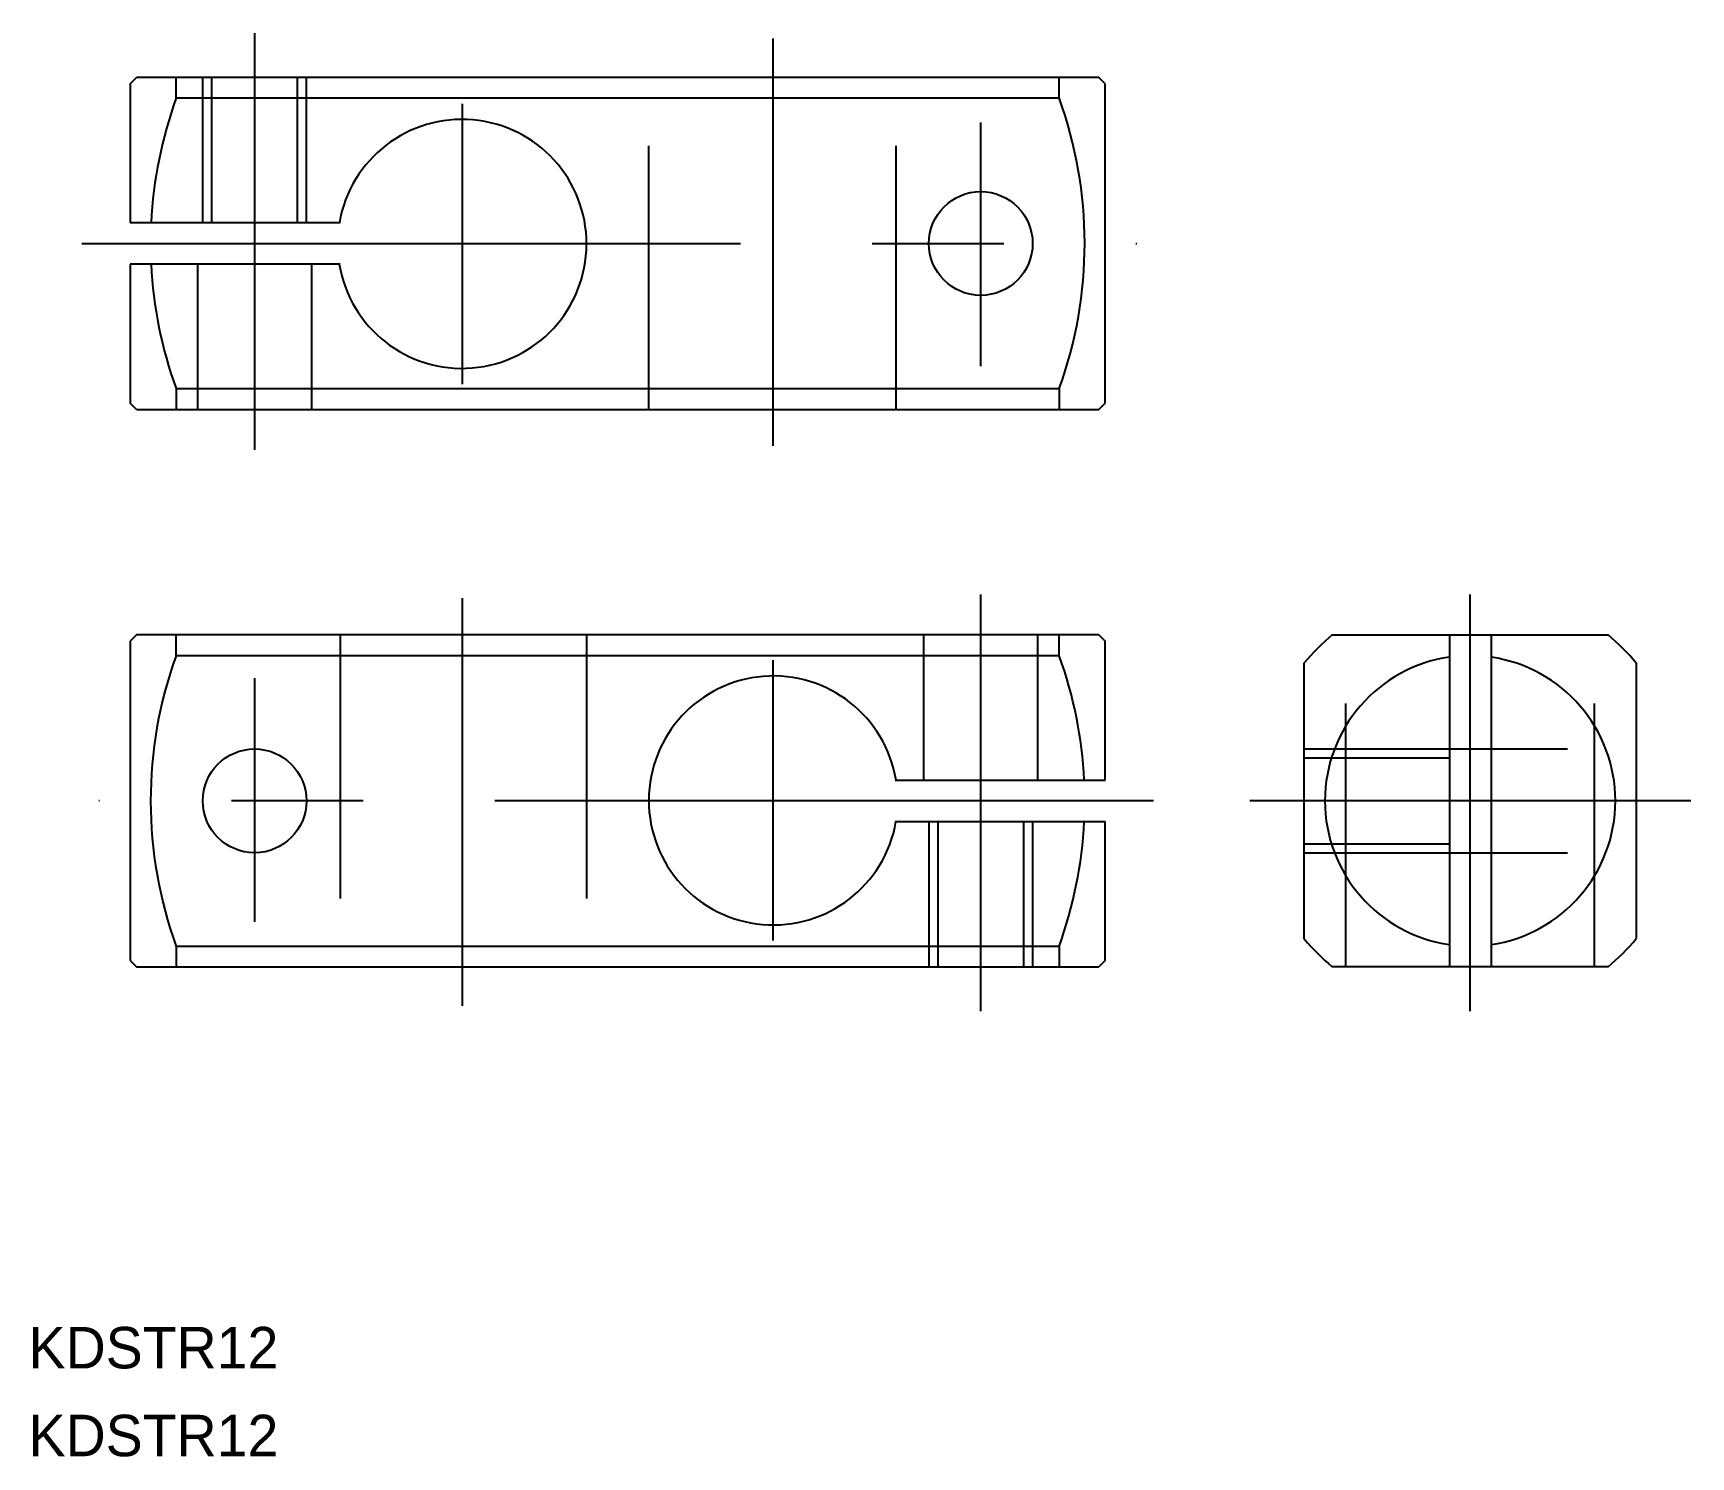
# Model space of a CAD drawing. Extents: x 425 to 504.9, y 631.1 to 699.7.
import ezdxf

# ---------------------------------------------------------------- set-up
doc = ezdxf.new("R2010")
doc.units = 0
doc.linetypes.add('CENTER', pattern=[50.8, 31.75, -6.35, 6.35, -6.35])
doc.linetypes.add('DASHED', pattern=[19.05, 12.7, -6.35])
doc.layers.get('0').update_dxf_attribs({"linetype": 'CONTINUOUS'})
doc.layers.add('CENTER', color=1, linetype='CENTER')

msp = doc.modelspace()

# ---------------------------------------------------------------- linework, layer by layer
at = {"color": 7, "linetype": 'CONTINUOUS'}
for p, q in [((429.716, 697.248), (430.016, 697.548)), ((476.416, 697.548), (430.016, 697.548)), ((431.942, 696.562), (431.942, 697.548)), ((474.49, 696.562), (474.49, 697.548)), ((476.716, 697.248), (476.416, 697.548)), ((429.716, 697.248), (429.716, 690.548)), ((476.716, 681.848), (476.716, 697.248)), ((431.942, 696.562), (474.49, 696.562)), ((439.843, 690.548), (429.716, 690.548)), ((429.716, 688.548), (429.716, 681.848)), ((439.843, 688.548), (429.716, 688.548)), ((431.932, 682.562), (431.932, 681.548)), ((431.932, 682.562), (474.501, 682.562)), ((474.501, 682.562), (474.501, 681.548)), ((430.016, 681.548), (429.716, 681.848)), ((476.416, 681.548), (476.716, 681.848)), ((430.016, 681.548), (476.416, 681.548)), ((430.016, 670.683), (429.716, 670.383)), ((429.716, 670.383), (429.716, 654.983)), ((476.416, 670.683), (430.016, 670.683)), ((431.932, 669.669), (431.932, 670.683)), ((474.501, 669.669), (474.501, 670.683)), ((476.416, 670.683), (476.716, 670.383)), ((476.716, 663.683), (476.716, 670.383)), ((487.66, 670.683), (500.951, 670.683)), ((493.313, 670.683), (493.313, 654.683)), ((495.313, 670.683), (495.313, 654.683)), ((474.501, 669.669), (431.932, 669.669)), ((486.313, 656.029), (486.313, 669.337)), ((502.313, 669.336), (502.313, 656.045)), ((466.589, 663.683), (476.716, 663.683)), ((466.589, 661.683), (476.716, 661.683)), ((476.716, 654.983), (476.716, 661.683)), ((474.49, 655.669), (431.942, 655.669)), ((431.942, 655.669), (431.942, 654.683)), ((474.49, 655.669), (474.49, 654.683)), ((429.716, 654.983), (430.016, 654.683)), ((430.016, 654.683), (476.416, 654.683)), ((476.716, 654.983), (476.416, 654.683)), ((500.965, 654.683), (487.66, 654.683))]:
    msp.add_line(p, q, dxfattribs=at)
at = {"color": 3, "linetype": 'DASHED'}
for p, q in [((433.216, 690.548), (433.216, 697.548)), ((433.649, 690.548), (433.649, 697.548)), ((437.783, 690.548), (437.783, 697.548)), ((438.216, 690.548), (438.216, 697.548)), ((454.716, 681.548), (454.716, 697.548)), ((466.636, 681.548), (466.636, 697.548)), ((432.966, 688.548), (432.966, 681.548)), ((438.466, 688.548), (438.466, 681.548)), ((439.843, 670.683), (439.843, 654.683)), ((451.716, 670.683), (451.716, 654.683)), ((467.966, 663.683), (467.966, 670.683)), ((473.466, 663.683), (473.466, 670.683)), ((488.306, 654.683), (488.306, 670.683)), ((500.306, 654.683), (500.306, 670.683)), ((486.306, 665.183), (502.313, 665.183)), ((486.306, 664.75), (493.313, 664.75)), ((468.216, 661.683), (468.216, 654.683)), ((468.649, 661.683), (468.649, 654.683)), ((472.783, 661.683), (472.783, 654.683)), ((473.216, 661.683), (473.216, 654.683)), ((486.306, 660.616), (493.313, 660.616)), ((486.306, 660.183), (502.313, 660.183))]:
    msp.add_line(p, q, dxfattribs=at)
at = {"color": 7, "linetype": 'CONTINUOUS'}
for centre in [(470.716, 689.548), (435.716, 662.683)]:
    msp.add_circle(centre, 2.5, dxfattribs=at)
for centre, radius, start, end in [((451.216, 689.548), 20.511, 160.0027, 177.20543), ((455.216, 689.548), 20.511, 340.08676, 19.9973), ((445.716, 689.529), 6, 189.40876, 170.22053), ((451.216, 689.548), 20.511, 182.79457, 199.91324), ((494.306, 662.683), 10.4, 129.71514, 140.22265), ((494.306, 662.683), 10.4, 39.65285, 50.28486), ((451.216, 662.683), 20.511, 160.08676, 199.9973), ((455.216, 662.683), 20.511, 2.79457, 19.91324), ((494.306, 662.683), 7, 98.15351, 261.84649), ((494.306, 662.683), 7, 278.27292, 81.72708), ((460.716, 662.702), 6, 9.40876, 350.22053), ((455.216, 662.683), 20.511, 340.0027, 357.20543), ((494.306, 662.683), 10.4, 219.77735, 230.28486), ((494.306, 662.683), 10.4, 309.71514, 320.34715)]:
    msp.add_arc(centre, radius, start, end, dxfattribs=at)
at = {"layer": 'CENTER', "color": 1, "linetype": 'CENTER'}
for p, q in [((435.716, 699.685), (435.716, 679.601)), ((460.716, 679.787), (460.716, 699.427)), ((445.716, 696.285), (445.716, 682.772)), ((470.716, 683.641), (470.716, 695.379)), ((427.387, 689.548), (478.232, 689.548)), ((445.716, 672.445), (445.716, 652.804)), ((470.716, 652.546), (470.716, 672.63)), ((494.306, 652.546), (494.306, 672.63)), ((460.716, 655.946), (460.716, 669.459)), ((435.716, 668.591), (435.716, 656.852)), ((479.046, 662.683), (428.201, 662.683)), ((504.943, 662.683), (483.682, 662.683))]:
    msp.add_line(p, q, dxfattribs=at)

# ---------------------------------------------------------------- texts
at = {"color": 7, "linetype": 'CONTINUOUS'}
for p in [(424.823, 635.328), (424.823, 631.094)]:
    msp.add_text('KDSTR12', height=2, dxfattribs=at).set_placement(p)

doc.saveas('drawing.dxf')
